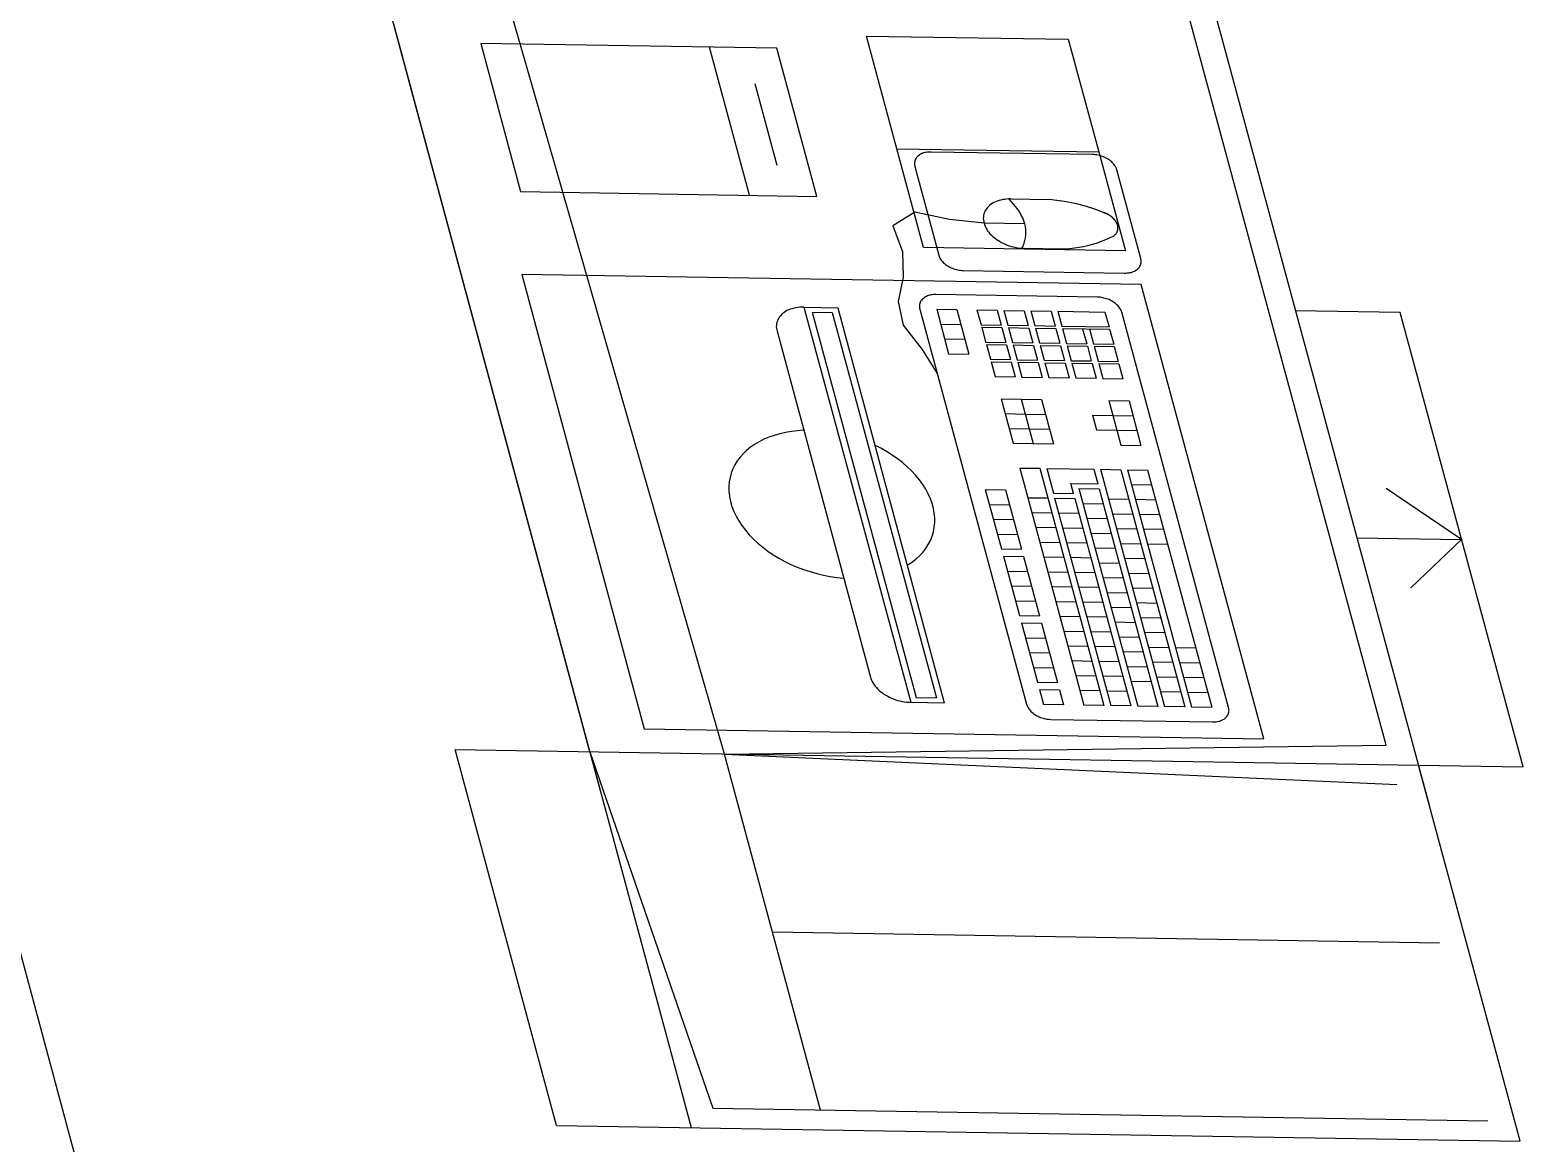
# Model space of a CAD drawing. Extents: x -68 to 264, y 51 to 115.
# Drawn here: x 216.093 to 217.368, y 74.903 to 75.854 of the extents above; entities that cross this region are included whole.
import ezdxf

# ---------------------------------------------------------------- set-up
doc = ezdxf.new("R2010")
doc.units = 0
doc.layers.get('0').update_dxf_attribs({"linetype": 'CONTINUOUS'})

msp = doc.modelspace()

# ---------------------------------------------------------------- linework, layer by layer
for p, q in [((215.414, 77.5614), (216.8732, 72.1357)), ((216.5715, 75.2374), (216.2278, 76.5119)), ((216.6865, 75.2355), (216.3196, 76.5104)), ((216.9339, 76.5005), (217.1106, 75.8473)), ((217.2513, 75.2432), (216.9154, 76.4841)), ((216.4039, 75.8587), (216.5804, 75.2044)), ((216.4783, 75.8419), (216.5124, 75.7155)), ((216.7312, 75.8378), (216.4783, 75.8419)), ((216.7078, 75.7124), (216.6737, 75.8387)), ((216.7653, 75.7114), (216.7312, 75.8378)), ((216.8336, 75.7521), (216.8076, 75.8483)), ((216.8076, 75.8483), (216.9799, 75.8455)), ((216.9799, 75.8455), (217.0059, 75.7494)), ((217.1106, 75.8473), (217.2878, 75.1929)), ((216.7315, 75.7378), (216.7126, 75.8075)), ((216.8563, 75.6679), (216.8336, 75.7521)), ((216.8336, 75.7521), (217.0059, 75.7494)), ((216.8555, 75.7482), (216.8546, 75.7478)), ((216.8564, 75.7485), (216.8555, 75.7482)), ((216.8574, 75.7488), (216.8564, 75.7485)), ((216.8584, 75.749), (216.8574, 75.7488)), ((216.8595, 75.7492), (216.8584, 75.749)), ((216.8605, 75.7493), (216.8595, 75.7492)), ((216.8616, 75.7493), (216.8605, 75.7493)), ((216.8628, 75.7493), (216.8616, 75.7493)), ((217.0007, 75.7471), (216.8628, 75.7493)), ((217.0059, 75.7494), (217.0287, 75.6651)), ((216.8488, 75.741), (216.8486, 75.7403)), ((216.8486, 75.7403), (216.8486, 75.7395)), ((216.8486, 75.7395), (216.8486, 75.7386)), ((216.8486, 75.7386), (216.8488, 75.7378)), ((216.849, 75.7418), (216.8488, 75.741)), ((216.8488, 75.7378), (216.8489, 75.737)), ((216.8489, 75.737), (216.8694, 75.6612)), ((216.8492, 75.7426), (216.849, 75.7418)), ((216.8495, 75.7433), (216.8492, 75.7426)), ((216.85, 75.744), (216.8495, 75.7433)), ((216.8504, 75.7446), (216.85, 75.744)), ((216.851, 75.7453), (216.8504, 75.7446)), ((216.8516, 75.7458), (216.851, 75.7453)), ((216.8523, 75.7464), (216.8516, 75.7458)), ((216.853, 75.7469), (216.8523, 75.7464)), ((216.8538, 75.7474), (216.853, 75.7469)), ((216.8546, 75.7478), (216.8538, 75.7474)), ((217.0019, 75.7471), (217.0007, 75.7471)), ((217.0031, 75.747), (217.0019, 75.7471)), ((217.0043, 75.7468), (217.0031, 75.747)), ((217.0055, 75.7466), (217.0043, 75.7468)), ((217.0067, 75.7463), (217.0055, 75.7466)), ((217.0078, 75.746), (217.0067, 75.7463)), ((217.009, 75.7456), (217.0078, 75.746)), ((217.0101, 75.7451), (217.009, 75.7456)), ((217.0112, 75.7446), (217.0101, 75.7451)), ((217.0123, 75.7441), (217.0112, 75.7446)), ((217.0134, 75.7435), (217.0123, 75.7441)), ((217.0144, 75.7429), (217.0134, 75.7435)), ((217.0153, 75.7422), (217.0144, 75.7429)), ((217.0162, 75.7415), (217.0153, 75.7422)), ((217.0171, 75.7408), (217.0162, 75.7415)), ((217.0178, 75.74), (217.0171, 75.7408)), ((217.0186, 75.7393), (217.0178, 75.74)), ((217.0192, 75.7384), (217.0186, 75.7393)), ((217.0198, 75.7376), (217.0192, 75.7384)), ((217.0203, 75.7368), (217.0198, 75.7376)), ((217.0207, 75.7359), (217.0203, 75.7368)), ((217.0211, 75.7351), (217.0207, 75.7359)), ((217.0213, 75.7342), (217.0211, 75.7351)), ((217.0418, 75.6584), (217.0213, 75.7342)), ((216.5124, 75.7155), (216.7653, 75.7114)), ((216.849, 75.698), (216.8301, 75.6864)), ((216.8785, 75.6917), (216.849, 75.698)), ((216.9083, 75.6976), (216.9079, 75.6964)), ((216.9088, 75.6987), (216.9083, 75.6976)), ((216.9094, 75.6998), (216.9088, 75.6987)), ((216.9101, 75.7009), (216.9094, 75.6998)), ((216.9109, 75.7019), (216.9101, 75.7009)), ((216.9119, 75.7029), (216.9109, 75.7019)), ((216.9129, 75.7038), (216.9119, 75.7029)), ((216.914, 75.7047), (216.9129, 75.7038)), ((216.9152, 75.7055), (216.914, 75.7047)), ((216.9165, 75.7062), (216.9152, 75.7055)), ((216.9179, 75.7068), (216.9165, 75.7062)), ((216.9193, 75.7074), (216.9179, 75.7068)), ((216.9208, 75.7079), (216.9193, 75.7074)), ((216.9224, 75.7083), (216.9208, 75.7079)), ((216.9241, 75.7087), (216.9224, 75.7083)), ((216.9257, 75.7089), (216.9241, 75.7087)), ((216.9275, 75.7091), (216.9257, 75.7089)), ((216.9292, 75.7092), (216.9275, 75.7091)), ((216.9311, 75.7071), (216.9288, 75.7093)), ((216.931, 75.7092), (216.9292, 75.7092)), ((216.931, 75.7092), (216.9637, 75.7087)), ((216.9332, 75.7049), (216.9311, 75.7071)), ((216.9351, 75.7026), (216.9332, 75.7049)), ((216.9369, 75.7002), (216.9351, 75.7026)), ((216.9385, 75.6979), (216.9369, 75.7002)), ((216.9398, 75.6954), (216.9385, 75.6979)), ((216.9701, 75.708), (216.9637, 75.7087)), ((216.9765, 75.7071), (216.9701, 75.708)), ((216.9828, 75.7059), (216.9765, 75.7071)), ((216.9892, 75.7044), (216.9828, 75.7059)), ((216.9955, 75.7027), (216.9892, 75.7044)), ((217.0017, 75.7007), (216.9955, 75.7027)), ((217.0078, 75.6985), (217.0017, 75.7007)), ((217.0138, 75.696), (217.0078, 75.6985)), ((217.0101, 75.6976), (217.0091, 75.698)), ((217.0111, 75.6973), (217.0101, 75.6976)), ((217.0121, 75.6968), (217.0111, 75.6973)), ((216.8301, 75.6864), (216.8385, 75.6644)), ((216.908, 75.6886), (216.8785, 75.6917)), ((216.9075, 75.6939), (216.9074, 75.6926)), ((216.9074, 75.6926), (216.9075, 75.6913)), ((216.9076, 75.6951), (216.9075, 75.6939)), ((216.9075, 75.6913), (216.9077, 75.69)), ((216.9079, 75.6964), (216.9076, 75.6951)), ((216.9077, 75.69), (216.908, 75.6886)), ((216.908, 75.6886), (216.9084, 75.6873)), ((216.9428, 75.6881), (216.908, 75.6886)), ((216.9084, 75.6873), (216.9089, 75.686)), ((216.9089, 75.686), (216.9096, 75.6847)), ((216.9096, 75.6847), (216.9103, 75.6834)), ((216.941, 75.693), (216.9398, 75.6954)), ((216.942, 75.6905), (216.941, 75.693)), ((216.9428, 75.6881), (216.942, 75.6905)), ((216.9433, 75.6856), (216.9428, 75.6881)), ((216.9437, 75.6832), (216.9433, 75.6856)), ((217.0131, 75.6964), (217.0121, 75.6968)), ((217.014, 75.6959), (217.0131, 75.6964)), ((217.0149, 75.6953), (217.014, 75.6959)), ((217.0158, 75.6948), (217.0149, 75.6953)), ((217.0166, 75.6942), (217.0158, 75.6948)), ((217.0174, 75.6936), (217.0166, 75.6942)), ((217.0181, 75.6929), (217.0174, 75.6936)), ((217.0188, 75.6922), (217.0181, 75.6929)), ((217.0194, 75.6915), (217.0188, 75.6922)), ((217.02, 75.6908), (217.0194, 75.6915)), ((217.0205, 75.6901), (217.02, 75.6908)), ((217.0209, 75.6893), (217.0205, 75.6901)), ((217.0213, 75.6886), (217.0209, 75.6893)), ((217.0217, 75.6878), (217.0213, 75.6886)), ((217.0219, 75.6871), (217.0217, 75.6878)), ((217.0221, 75.6863), (217.0219, 75.6871)), ((217.0222, 75.6855), (217.0221, 75.6863)), ((217.0223, 75.6848), (217.0222, 75.6855)), ((217.0223, 75.684), (217.0223, 75.6848)), ((216.9103, 75.6834), (216.9111, 75.6821)), ((216.9111, 75.6821), (216.9121, 75.6808)), ((216.9121, 75.6808), (216.9131, 75.6796)), ((216.9131, 75.6796), (216.9143, 75.6784)), ((216.9143, 75.6784), (216.9155, 75.6773)), ((216.9155, 75.6773), (216.9168, 75.6762)), ((216.9168, 75.6762), (216.9182, 75.6751)), ((216.9182, 75.6751), (216.9197, 75.6741)), ((216.9197, 75.6741), (216.9212, 75.6731)), ((216.9212, 75.6731), (216.9228, 75.6722)), ((216.9228, 75.6722), (216.9244, 75.6714)), ((216.9244, 75.6714), (216.9261, 75.6706)), ((216.9413, 75.6692), (216.9422, 75.6714)), ((216.9422, 75.6714), (216.9429, 75.6737)), ((216.9429, 75.6737), (216.9434, 75.676)), ((216.9434, 75.676), (216.9437, 75.6783)), ((216.9438, 75.6807), (216.9437, 75.6832)), ((216.9437, 75.6783), (216.9438, 75.6807)), ((216.9985, 75.67), (217.0039, 75.6716)), ((217.0039, 75.6716), (217.0091, 75.6734)), ((217.0091, 75.6734), (217.014, 75.6754)), ((217.014, 75.6754), (217.0187, 75.6777)), ((217.0187, 75.6777), (217.0193, 75.6782)), ((217.0193, 75.6782), (217.0199, 75.6788)), ((217.0199, 75.6788), (217.0204, 75.6793)), ((217.0204, 75.6793), (217.0209, 75.6799)), ((217.0209, 75.6799), (217.0213, 75.6806)), ((217.0213, 75.6806), (217.0216, 75.6812)), ((217.0216, 75.6812), (217.0219, 75.6819)), ((217.0219, 75.6819), (217.0221, 75.6826)), ((217.0221, 75.6826), (217.0222, 75.6833)), ((217.0222, 75.6833), (217.0223, 75.684)), ((216.8385, 75.6644), (216.8391, 75.6424)), ((217.0287, 75.6651), (216.8563, 75.6679)), ((216.8694, 75.6612), (216.8697, 75.6603)), ((216.8697, 75.6603), (216.87, 75.6595)), ((216.87, 75.6595), (216.8704, 75.6587)), ((216.8704, 75.6587), (216.8709, 75.6579)), ((216.9261, 75.6706), (216.9279, 75.6699)), ((216.9279, 75.6699), (216.9296, 75.6693)), ((216.9296, 75.6693), (216.9314, 75.6688)), ((216.9314, 75.6688), (216.9332, 75.6683)), ((216.9332, 75.6683), (216.9351, 75.6679)), ((216.9351, 75.6679), (216.9369, 75.6676)), ((216.9369, 75.6676), (216.9388, 75.6673)), ((216.9388, 75.6673), (216.9406, 75.6672)), ((216.9402, 75.6671), (216.9413, 75.6692)), ((216.9406, 75.6672), (216.9424, 75.6671)), ((216.9424, 75.6671), (216.9751, 75.6666)), ((216.9751, 75.6666), (216.9812, 75.667)), ((216.9812, 75.667), (216.9871, 75.6678)), ((216.9871, 75.6678), (216.9929, 75.6688)), ((216.9929, 75.6688), (216.9985, 75.67)), ((216.8709, 75.6579), (216.8714, 75.6571)), ((216.8714, 75.6571), (216.8721, 75.6563)), ((216.8721, 75.6563), (216.8727, 75.6555)), ((216.8727, 75.6555), (216.8735, 75.6548)), ((216.8735, 75.6548), (216.8742, 75.6541)), ((216.8742, 75.6541), (216.8751, 75.6534)), ((216.8751, 75.6534), (216.876, 75.6528)), ((216.876, 75.6528), (216.8769, 75.6521)), ((216.8769, 75.6521), (216.8779, 75.6516)), ((216.8779, 75.6516), (216.8789, 75.651)), ((216.8789, 75.651), (216.8799, 75.6505)), ((216.8799, 75.6505), (216.881, 75.6501)), ((216.881, 75.6501), (216.8821, 75.6497)), ((216.8821, 75.6497), (216.8832, 75.6493)), ((216.8832, 75.6493), (216.8844, 75.649)), ((216.8844, 75.649), (216.8855, 75.6488)), ((216.8855, 75.6488), (216.8867, 75.6485)), ((216.8867, 75.6485), (216.8878, 75.6484)), ((216.8878, 75.6484), (216.889, 75.6483)), ((216.889, 75.6483), (216.8901, 75.6482)), ((216.8901, 75.6482), (217.028, 75.646)), ((217.028, 75.646), (217.0292, 75.646)), ((217.0292, 75.646), (217.0303, 75.6461)), ((217.0303, 75.6461), (217.0315, 75.6462)), ((217.0315, 75.6462), (217.0326, 75.6464)), ((217.0326, 75.6464), (217.0336, 75.6466)), ((217.0336, 75.6466), (217.0346, 75.6469)), ((217.0346, 75.6469), (217.0356, 75.6473)), ((217.0356, 75.6473), (217.0365, 75.6477)), ((217.0365, 75.6477), (217.0373, 75.6482)), ((217.0373, 75.6482), (217.0381, 75.6487)), ((217.0381, 75.6487), (217.0389, 75.6492)), ((217.0389, 75.6492), (217.0395, 75.6498)), ((217.0395, 75.6498), (217.0401, 75.6505)), ((217.0401, 75.6505), (217.0407, 75.6511)), ((217.0407, 75.6511), (217.0411, 75.6518)), ((217.0411, 75.6518), (217.0415, 75.6526)), ((217.0415, 75.6526), (217.0418, 75.6534)), ((217.042, 75.6575), (217.0418, 75.6584)), ((217.0418, 75.6534), (217.042, 75.6542)), ((217.0422, 75.6567), (217.042, 75.6575)), ((217.042, 75.6542), (217.0421, 75.655)), ((217.0421, 75.655), (217.0422, 75.6558)), ((217.0422, 75.6558), (217.0422, 75.6567)), ((217.0421, 75.6362), (216.5133, 75.6448)), ((216.5133, 75.6448), (216.6179, 75.257)), ((216.8391, 75.6424), (216.8348, 75.6217)), ((217.147, 75.2484), (217.0421, 75.6362)), ((216.8348, 75.6217), (216.839, 75.6014)), ((216.8535, 75.6208), (216.8532, 75.6201)), ((216.8538, 75.6216), (216.8535, 75.6208)), ((216.8542, 75.6223), (216.8538, 75.6216)), ((216.8547, 75.6229), (216.8542, 75.6223)), ((216.8552, 75.6236), (216.8547, 75.6229)), ((216.8558, 75.6241), (216.8552, 75.6236)), ((216.8565, 75.6247), (216.8558, 75.6241)), ((216.8572, 75.6252), (216.8565, 75.6247)), ((216.858, 75.6257), (216.8572, 75.6252)), ((216.8589, 75.6261), (216.858, 75.6257)), ((216.8597, 75.6265), (216.8589, 75.6261)), ((216.8607, 75.6268), (216.8597, 75.6265)), ((216.8617, 75.6271), (216.8607, 75.6268)), ((216.8627, 75.6273), (216.8617, 75.6271)), ((216.8637, 75.6275), (216.8627, 75.6273)), ((216.8648, 75.6276), (216.8637, 75.6275)), ((216.8659, 75.6276), (216.8648, 75.6276)), ((216.867, 75.6276), (216.8659, 75.6276)), ((217.005, 75.6254), (216.867, 75.6276)), ((217.006, 75.6254), (217.005, 75.6254)), ((217.0071, 75.6253), (217.006, 75.6254)), ((217.0082, 75.6251), (217.0071, 75.6253)), ((217.0093, 75.6249), (217.0082, 75.6251)), ((217.0104, 75.6247), (217.0093, 75.6249)), ((217.0115, 75.6244), (217.0104, 75.6247)), ((217.0126, 75.6241), (217.0115, 75.6244)), ((217.0137, 75.6237), (217.0126, 75.6241)), ((217.0147, 75.6233), (217.0137, 75.6237)), ((217.0157, 75.6228), (217.0147, 75.6233)), ((217.0167, 75.6223), (217.0157, 75.6228)), ((217.0177, 75.6218), (217.0167, 75.6223)), ((217.0186, 75.6212), (217.0177, 75.6218)), ((217.0195, 75.6206), (217.0186, 75.6212)), ((217.0203, 75.62), (217.0195, 75.6206)), ((216.7334, 75.6086), (216.7327, 75.6075)), ((216.7342, 75.6096), (216.7334, 75.6086)), ((216.7352, 75.6106), (216.7342, 75.6096)), ((216.7362, 75.6115), (216.7352, 75.6106)), ((216.7373, 75.6124), (216.7362, 75.6115)), ((216.7385, 75.6131), (216.7373, 75.6124)), ((216.7398, 75.6139), (216.7385, 75.6131)), ((216.7412, 75.6145), (216.7398, 75.6139)), ((216.7426, 75.6151), (216.7412, 75.6145)), ((216.7441, 75.6156), (216.7426, 75.6151)), ((216.7457, 75.616), (216.7441, 75.6156)), ((216.7474, 75.6163), (216.7457, 75.616)), ((216.749, 75.6166), (216.7474, 75.6163)), ((216.7508, 75.6168), (216.749, 75.6166)), ((216.7525, 75.6169), (216.7508, 75.6168)), ((216.7543, 75.6169), (216.7525, 75.6169)), ((216.7543, 75.6169), (216.7831, 75.6164)), ((216.7543, 75.6169), (216.8454, 75.2797)), ((216.7612, 75.6126), (216.7784, 75.6123)), ((216.7612, 75.6126), (216.85, 75.2838)), ((216.7784, 75.6123), (216.8673, 75.2835)), ((216.7831, 75.6164), (216.8741, 75.2792)), ((216.853, 75.6193), (216.8529, 75.6185)), ((216.8529, 75.6185), (216.8529, 75.6177)), ((216.8529, 75.6177), (216.8529, 75.6169)), ((216.8529, 75.6169), (216.853, 75.6161)), ((216.8532, 75.6201), (216.853, 75.6193)), ((216.853, 75.6161), (216.8532, 75.6153)), ((216.8532, 75.6153), (216.9443, 75.2781)), ((216.8676, 75.6151), (216.8778, 75.5771)), ((216.8676, 75.6151), (216.8848, 75.6148)), ((216.8848, 75.6148), (216.895, 75.5769)), ((216.902, 75.6145), (216.9055, 75.6019)), ((216.902, 75.6145), (216.9193, 75.6142)), ((216.9193, 75.6142), (216.9227, 75.6016)), ((216.925, 75.6141), (216.9284, 75.6015)), ((216.925, 75.6141), (216.9423, 75.6138)), ((216.9423, 75.6138), (216.9457, 75.6012)), ((216.948, 75.6137), (216.9514, 75.6011)), ((216.948, 75.6137), (216.9653, 75.6135)), ((216.9653, 75.6135), (216.9687, 75.6008)), ((216.971, 75.6134), (216.9744, 75.6007)), ((216.971, 75.6134), (217.0112, 75.6127)), ((217.0112, 75.6127), (217.0147, 75.6001)), ((217.0211, 75.6193), (217.0203, 75.62)), ((217.0218, 75.6186), (217.0211, 75.6193)), ((217.0225, 75.6179), (217.0218, 75.6186)), ((217.0231, 75.6172), (217.0225, 75.6179)), ((217.0237, 75.6164), (217.0231, 75.6172)), ((217.0242, 75.6156), (217.0237, 75.6164)), ((217.0247, 75.6149), (217.0242, 75.6156)), ((217.025, 75.6141), (217.0247, 75.6149)), ((217.0254, 75.6133), (217.025, 75.6141)), ((217.0256, 75.6125), (217.0254, 75.6133)), ((217.1168, 75.2753), (217.0256, 75.6125)), ((217.2632, 75.6123), (217.1738, 75.6138)), ((217.3682, 75.2245), (217.2632, 75.6123)), ((216.7308, 75.6015), (216.7307, 75.6002)), ((216.7307, 75.6002), (216.7308, 75.5989)), ((216.7309, 75.6028), (216.7308, 75.6015)), ((216.7308, 75.5989), (216.731, 75.5976)), ((216.7312, 75.604), (216.7309, 75.6028)), ((216.731, 75.5976), (216.7313, 75.5963)), ((216.7316, 75.6052), (216.7312, 75.604)), ((216.7313, 75.5963), (216.811, 75.3012)), ((216.7321, 75.6064), (216.7316, 75.6052)), ((216.7327, 75.6075), (216.7321, 75.6064)), ((216.839, 75.6014), (216.8552, 75.5808)), ((216.871, 75.6024), (216.8882, 75.6021)), ((216.9055, 75.6019), (216.9227, 75.6016)), ((216.906, 75.5997), (216.9233, 75.5995)), ((216.906, 75.5997), (216.9094, 75.5871)), ((216.9233, 75.5995), (216.9267, 75.5868)), ((216.9284, 75.6015), (216.9457, 75.6012)), ((216.929, 75.5994), (216.9324, 75.5867)), ((216.929, 75.5994), (216.9463, 75.5991)), ((216.9463, 75.5991), (216.9497, 75.5865)), ((216.9514, 75.6011), (216.9687, 75.6008)), ((216.952, 75.599), (216.9554, 75.5864)), ((216.952, 75.599), (216.9693, 75.5987)), ((216.9693, 75.5987), (216.9727, 75.5861)), ((216.9744, 75.6007), (217.0147, 75.6001)), ((216.975, 75.5986), (216.9784, 75.586)), ((216.975, 75.5986), (217.0152, 75.598)), ((216.9922, 75.5983), (216.9957, 75.5857)), ((216.998, 75.5983), (217.0014, 75.5856)), ((217.0152, 75.598), (217.0187, 75.5853)), ((216.8744, 75.5898), (216.8916, 75.5895)), ((216.9094, 75.5871), (216.9267, 75.5868)), ((216.91, 75.585), (216.9134, 75.5724)), ((216.91, 75.585), (216.9273, 75.5847)), ((216.9273, 75.5847), (216.9307, 75.5721)), ((216.9324, 75.5867), (216.9497, 75.5865)), ((216.933, 75.5846), (216.9364, 75.572)), ((216.933, 75.5846), (216.9502, 75.5843)), ((216.9502, 75.5843), (216.9537, 75.5717)), ((216.9554, 75.5864), (216.9727, 75.5861)), ((216.956, 75.5843), (216.9594, 75.5716)), ((216.956, 75.5843), (216.9732, 75.584)), ((216.9732, 75.584), (216.9767, 75.5713)), ((216.9784, 75.586), (216.9957, 75.5857)), ((216.979, 75.5839), (216.9824, 75.5712)), ((216.979, 75.5839), (216.9962, 75.5836)), ((216.9962, 75.5836), (216.9996, 75.571)), ((217.0014, 75.5856), (217.0187, 75.5853)), ((217.002, 75.5835), (217.0054, 75.5709)), ((217.002, 75.5835), (217.0192, 75.5832)), ((217.0192, 75.5832), (217.0226, 75.5706)), ((216.8552, 75.5808), (216.868, 75.5604)), ((216.8778, 75.5771), (216.895, 75.5769)), ((216.9134, 75.5724), (216.9307, 75.5721)), ((216.914, 75.5703), (216.9174, 75.5576)), ((216.914, 75.5703), (216.9312, 75.57)), ((216.9312, 75.57), (216.9347, 75.5573)), ((216.9364, 75.572), (216.9537, 75.5717)), ((216.937, 75.5699), (216.9404, 75.5572)), ((216.937, 75.5699), (216.9542, 75.5696)), ((216.9542, 75.5696), (216.9577, 75.557)), ((216.9594, 75.5716), (216.9767, 75.5713)), ((216.96, 75.5695), (216.9634, 75.5569)), ((216.96, 75.5695), (216.9772, 75.5692)), ((216.9824, 75.5712), (216.9996, 75.571)), ((217.0054, 75.5709), (217.0226, 75.5706)), ((216.9174, 75.5576), (216.9347, 75.5573)), ((216.9404, 75.5572), (216.9577, 75.557)), ((216.9634, 75.5569), (216.9806, 75.5566)), ((216.9772, 75.5692), (216.9806, 75.5566)), ((216.983, 75.5691), (216.9864, 75.5565)), ((216.983, 75.5691), (217.0002, 75.5689)), ((217.0002, 75.5689), (217.0036, 75.5562)), ((217.006, 75.5688), (217.0094, 75.5561)), ((217.006, 75.5688), (217.0232, 75.5685)), ((217.0232, 75.5685), (217.0266, 75.5558)), ((216.9864, 75.5565), (217.0036, 75.5562)), ((217.0094, 75.5561), (217.0266, 75.5558)), ((216.9225, 75.5386), (216.9328, 75.5007)), ((216.9225, 75.5386), (216.9398, 75.5384)), ((216.9398, 75.5384), (216.95, 75.5004)), ((216.9398, 75.5384), (216.957, 75.5381)), ((216.957, 75.5381), (216.9673, 75.5002)), ((217.0145, 75.5372), (217.0248, 75.4992)), ((217.0145, 75.5372), (217.0318, 75.5369)), ((217.0318, 75.5369), (217.042, 75.4989)), ((216.926, 75.526), (216.9432, 75.5257)), ((216.9432, 75.5257), (216.9604, 75.5254)), ((217.0007, 75.5248), (217.0179, 75.5245)), ((217.0007, 75.5248), (217.0041, 75.5121)), ((217.0179, 75.5245), (217.0352, 75.5242)), ((216.7244, 75.5059), (216.7201, 75.5041)), ((216.7289, 75.5075), (216.7244, 75.5059)), ((216.7336, 75.5088), (216.7289, 75.5075)), ((216.7385, 75.51), (216.7336, 75.5088)), ((216.7436, 75.5108), (216.7385, 75.51)), ((216.7488, 75.5114), (216.7436, 75.5108)), ((216.7541, 75.5118), (216.7488, 75.5114)), ((216.9294, 75.5134), (216.9466, 75.5131)), ((216.9466, 75.5131), (216.9639, 75.5128)), ((217.0041, 75.5121), (217.0213, 75.5119)), ((217.0213, 75.5119), (217.0386, 75.5116)), ((217.0213, 75.5119), (217.0248, 75.4992)), ((216.7053, 75.4946), (216.7023, 75.4918)), ((216.7086, 75.4973), (216.7053, 75.4946)), ((216.7122, 75.4998), (216.7086, 75.4973)), ((216.716, 75.502), (216.7122, 75.4998)), ((216.7201, 75.5041), (216.716, 75.502)), ((216.8199, 75.4965), (216.8148, 75.4991)), ((216.8248, 75.4937), (216.8199, 75.4965)), ((216.8296, 75.4907), (216.8248, 75.4937)), ((216.9328, 75.5007), (216.95, 75.5004)), ((216.95, 75.5004), (216.9673, 75.5002)), ((217.0248, 75.4992), (217.042, 75.4989)), ((216.6953, 75.4823), (216.6935, 75.4788)), ((216.6973, 75.4856), (216.6953, 75.4823)), ((216.6997, 75.4888), (216.6973, 75.4856)), ((216.7023, 75.4918), (216.6997, 75.4888)), ((216.8341, 75.4875), (216.8296, 75.4907)), ((216.8384, 75.4842), (216.8341, 75.4875)), ((216.8424, 75.4807), (216.8384, 75.4842)), ((216.8462, 75.4771), (216.8424, 75.4807)), ((216.6905, 75.4677), (216.6902, 75.4639)), ((216.6912, 75.4715), (216.6905, 75.4677)), ((216.6922, 75.4752), (216.6912, 75.4715)), ((216.6935, 75.4788), (216.6922, 75.4752)), ((216.8496, 75.4734), (216.8462, 75.4771)), ((216.8528, 75.4695), (216.8496, 75.4734)), ((216.8557, 75.4656), (216.8528, 75.4695)), ((216.9385, 75.4796), (216.9932, 75.2773)), ((216.9385, 75.4796), (216.9557, 75.4794)), ((216.9557, 75.4794), (217.0104, 75.277)), ((216.9615, 75.4793), (216.9672, 75.4582)), ((216.9615, 75.4793), (217.0017, 75.4786)), ((217.0017, 75.4786), (217.0051, 75.466)), ((217.0075, 75.4785), (217.0622, 75.2761)), ((217.0075, 75.4785), (217.0247, 75.4782)), ((217.0247, 75.4782), (217.0794, 75.2759)), ((217.0305, 75.4781), (217.0852, 75.2758)), ((217.0305, 75.4781), (217.0477, 75.4779)), ((217.0477, 75.4779), (217.1024, 75.2755)), ((216.6902, 75.4639), (216.6902, 75.4599)), ((216.6902, 75.4599), (216.6906, 75.456)), ((216.6903, 75.4591), (216.6907, 75.455)), ((216.6907, 75.455), (216.6916, 75.4509)), ((216.8582, 75.4616), (216.8557, 75.4656)), ((216.8604, 75.4575), (216.8582, 75.4616)), ((216.8622, 75.4534), (216.8604, 75.4575)), ((216.9091, 75.4612), (216.9228, 75.4106)), ((216.9091, 75.4612), (216.9264, 75.461)), ((216.9264, 75.461), (216.94, 75.4104)), ((216.9672, 75.4582), (216.9844, 75.4579)), ((216.9821, 75.4663), (217.0051, 75.466)), ((216.9844, 75.4579), (216.9821, 75.4663)), ((216.989, 75.462), (217.0392, 75.2765)), ((216.989, 75.462), (217.0063, 75.4618)), ((217.0063, 75.4618), (217.0564, 75.2762)), ((217.0339, 75.4655), (217.0511, 75.4652)), ((217.3157, 75.4185), (217.2512, 75.4622)), ((216.6916, 75.4509), (216.6928, 75.4468)), ((216.6928, 75.4468), (216.6944, 75.4426)), ((216.6944, 75.4426), (216.6964, 75.4385)), ((216.8637, 75.4493), (216.8622, 75.4534)), ((216.8648, 75.4452), (216.8637, 75.4493)), ((216.8655, 75.4411), (216.8648, 75.4452)), ((216.9125, 75.4486), (216.9298, 75.4483)), ((216.9453, 75.4543), (216.9626, 75.4541)), ((216.9683, 75.454), (217.0162, 75.2769)), ((216.9683, 75.454), (216.9856, 75.4537)), ((216.9856, 75.4537), (217.0334, 75.2766)), ((216.9925, 75.4494), (217.0097, 75.4491)), ((217.0143, 75.4532), (217.0316, 75.4529)), ((217.0373, 75.4529), (217.0546, 75.4526)), ((216.6964, 75.4385), (216.6987, 75.4345)), ((216.6987, 75.4345), (216.7013, 75.4305)), ((216.7013, 75.4305), (216.7043, 75.4266)), ((216.8659, 75.437), (216.8655, 75.4411)), ((216.8655, 75.4291), (216.8659, 75.433)), ((216.8659, 75.433), (216.8659, 75.437)), ((216.916, 75.4359), (216.9332, 75.4357)), ((216.9487, 75.4417), (216.966, 75.4414)), ((216.9717, 75.4413), (216.989, 75.441)), ((216.9959, 75.4367), (217.0131, 75.4365)), ((217.0177, 75.4406), (217.035, 75.4403)), ((217.0407, 75.4402), (217.058, 75.4399)), ((216.7043, 75.4266), (216.7075, 75.4227)), ((216.7075, 75.4227), (216.7111, 75.419)), ((216.7111, 75.419), (216.715, 75.4154)), ((216.8604, 75.4142), (216.8622, 75.4178)), ((216.8622, 75.4178), (216.8637, 75.4214)), ((216.8637, 75.4214), (216.8648, 75.4252)), ((216.8648, 75.4252), (216.8655, 75.4291)), ((216.9194, 75.4233), (216.9366, 75.423)), ((216.9522, 75.4291), (216.9694, 75.4288)), ((216.9556, 75.4164), (216.9728, 75.4161)), ((216.9752, 75.4287), (216.9924, 75.4284)), ((216.9993, 75.4241), (217.0165, 75.4238)), ((217.0211, 75.4279), (217.0384, 75.4277)), ((217.0441, 75.4276), (217.0614, 75.4273)), ((217.2263, 75.4199), (217.3157, 75.4185)), ((217.3157, 75.4185), (217.2723, 75.3773)), ((216.715, 75.4154), (216.7191, 75.412)), ((216.7191, 75.412), (216.7235, 75.4087)), ((216.7235, 75.4087), (216.7281, 75.4056)), ((216.7281, 75.4056), (216.7329, 75.4027)), ((216.8497, 75.4017), (216.8528, 75.4046)), ((216.8528, 75.4046), (216.8557, 75.4076)), ((216.8557, 75.4076), (216.8582, 75.4108)), ((216.8582, 75.4108), (216.8604, 75.4142)), ((216.9228, 75.4106), (216.94, 75.4104)), ((216.9245, 75.4043), (216.9418, 75.404)), ((216.9245, 75.4043), (216.9382, 75.3537)), ((216.9418, 75.404), (216.9554, 75.3534)), ((216.959, 75.4038), (216.9762, 75.4035)), ((216.9786, 75.416), (216.9958, 75.4158)), ((217.0027, 75.4114), (217.02, 75.4112)), ((217.0246, 75.4153), (217.0418, 75.415)), ((217.0476, 75.4149), (217.0648, 75.4146)), ((216.7329, 75.4027), (216.738, 75.3999)), ((216.738, 75.3999), (216.7432, 75.3974)), ((216.7432, 75.3974), (216.7485, 75.3951)), ((216.7485, 75.3951), (216.754, 75.393)), ((216.754, 75.393), (216.7596, 75.3912)), ((216.7596, 75.3912), (216.7652, 75.3896)), ((216.8424, 75.3966), (216.8462, 75.3991)), ((216.8462, 75.3991), (216.8497, 75.4017)), ((216.9279, 75.3917), (216.9452, 75.3914)), ((216.9624, 75.3911), (216.9797, 75.3908)), ((216.982, 75.4034), (216.9992, 75.4031)), ((217.0061, 75.3988), (217.0234, 75.3985)), ((217.028, 75.4026), (217.0452, 75.4024)), ((216.7652, 75.3896), (216.7709, 75.3882)), ((216.7709, 75.3882), (216.7767, 75.3871)), ((216.7767, 75.3871), (216.7824, 75.3863)), ((216.7824, 75.3863), (216.7881, 75.3857)), ((216.9313, 75.379), (216.9486, 75.3787)), ((216.9658, 75.3785), (216.9831, 75.3782)), ((216.9854, 75.3907), (217.0027, 75.3905)), ((217.0096, 75.3861), (217.0268, 75.3859)), ((217.0314, 75.39), (217.0487, 75.3897)), ((216.9348, 75.3664), (216.952, 75.3661)), ((216.9693, 75.3658), (216.9865, 75.3655)), ((216.9888, 75.3781), (217.0061, 75.3778)), ((216.9923, 75.3654), (217.0095, 75.3652)), ((217.013, 75.3735), (217.0302, 75.3732)), ((217.0348, 75.3773), (217.0521, 75.3771)), ((216.9382, 75.3537), (216.9554, 75.3534)), ((216.9727, 75.3532), (216.9899, 75.3529)), ((216.9957, 75.3528), (217.0129, 75.3525)), ((217.0164, 75.3609), (217.0336, 75.3606)), ((217.0382, 75.3647), (217.0555, 75.3644)), ((216.9399, 75.3474), (216.9571, 75.3471)), ((216.9399, 75.3474), (216.9536, 75.2968)), ((216.9571, 75.3471), (216.9708, 75.2965)), ((216.9761, 75.3405), (216.9933, 75.3402)), ((216.9991, 75.3401), (217.0163, 75.3399)), ((217.0198, 75.3482), (217.0371, 75.3479)), ((217.0417, 75.352), (217.0589, 75.3518)), ((216.9433, 75.3347), (216.9606, 75.3345)), ((216.9795, 75.3279), (216.9968, 75.3276)), ((217.0025, 75.3275), (217.0198, 75.3272)), ((217.0232, 75.3356), (217.0405, 75.3353)), ((217.0451, 75.3394), (217.0623, 75.3391)), ((216.9467, 75.3221), (216.964, 75.3218)), ((216.9829, 75.3152), (217.0002, 75.3149)), ((217.0059, 75.3148), (217.0232, 75.3146)), ((217.0266, 75.3229), (217.0439, 75.3226)), ((217.0485, 75.3267), (217.0658, 75.3265)), ((217.0715, 75.3264), (217.0888, 75.3261)), ((216.9501, 75.3094), (216.9674, 75.3092)), ((216.9863, 75.3026), (217.0036, 75.3023)), ((217.0093, 75.3022), (217.0266, 75.3019)), ((217.0301, 75.3103), (217.0473, 75.31)), ((217.0519, 75.3141), (217.0692, 75.3138)), ((217.0749, 75.3137), (217.0922, 75.3134)), ((216.811, 75.3012), (216.8114, 75.2999)), ((216.8114, 75.2999), (216.8119, 75.2986)), ((216.8119, 75.2986), (216.8125, 75.2973)), ((216.8125, 75.2973), (216.8133, 75.296)), ((216.8133, 75.296), (216.8141, 75.2947)), ((216.8141, 75.2947), (216.8151, 75.2934)), ((216.8151, 75.2934), (216.8161, 75.2922)), ((216.8161, 75.2922), (216.8173, 75.291)), ((216.8173, 75.291), (216.8185, 75.2898)), ((216.8185, 75.2898), (216.8198, 75.2887)), ((216.9536, 75.2968), (216.9708, 75.2965)), ((216.9553, 75.2905), (216.9725, 75.2902)), ((216.9553, 75.2905), (216.9587, 75.2778)), ((216.9725, 75.2902), (216.9759, 75.2775)), ((216.9898, 75.2899), (217.007, 75.2896)), ((217.0128, 75.2895), (217.03, 75.2893)), ((217.0335, 75.2976), (217.0507, 75.2973)), ((217.0553, 75.3014), (217.0726, 75.3012)), ((217.0783, 75.3011), (217.0956, 75.3008)), ((216.8198, 75.2887), (216.8212, 75.2877)), ((216.8212, 75.2877), (216.8226, 75.2866)), ((216.8226, 75.2866), (216.8242, 75.2857)), ((216.8242, 75.2857), (216.8258, 75.2848)), ((216.8258, 75.2848), (216.8274, 75.284)), ((216.8274, 75.284), (216.8291, 75.2832)), ((216.8291, 75.2832), (216.8308, 75.2825)), ((216.8308, 75.2825), (216.8326, 75.2819)), ((216.8326, 75.2819), (216.8344, 75.2813)), ((216.8344, 75.2813), (216.8362, 75.2808)), ((216.8362, 75.2808), (216.8381, 75.2804)), ((216.8381, 75.2804), (216.8399, 75.2801)), ((216.8399, 75.2801), (216.8418, 75.2799)), ((216.8418, 75.2799), (216.8436, 75.2797)), ((216.8436, 75.2797), (216.8454, 75.2797)), ((216.8454, 75.2797), (216.8741, 75.2792)), ((216.85, 75.2838), (216.8673, 75.2835)), ((216.9443, 75.2781), (216.9446, 75.2773)), ((216.9446, 75.2773), (216.9449, 75.2765)), ((216.9449, 75.2765), (216.9453, 75.2757)), ((216.9759, 75.2775), (216.9587, 75.2778)), ((217.0104, 75.277), (216.9932, 75.2773)), ((217.0334, 75.2766), (217.0162, 75.2769)), ((217.0564, 75.2762), (217.0392, 75.2765)), ((217.0588, 75.2888), (217.076, 75.2885)), ((217.0818, 75.2884), (217.099, 75.2881)), ((216.9453, 75.2757), (216.9457, 75.2749)), ((216.9457, 75.2749), (216.9462, 75.2741)), ((216.9462, 75.2741), (216.9468, 75.2734)), ((216.9468, 75.2734), (216.9474, 75.2726)), ((216.9474, 75.2726), (216.9481, 75.2719)), ((216.9481, 75.2719), (216.9488, 75.2712)), ((216.9488, 75.2712), (216.9496, 75.2706)), ((216.9496, 75.2706), (216.9505, 75.2699)), ((216.9505, 75.2699), (216.9513, 75.2693)), ((216.9513, 75.2693), (216.9522, 75.2687)), ((216.9522, 75.2687), (216.9532, 75.2682)), ((216.9532, 75.2682), (216.9542, 75.2677)), ((216.9542, 75.2677), (216.9552, 75.2672)), ((216.9552, 75.2672), (216.9562, 75.2668)), ((216.9562, 75.2668), (216.9573, 75.2664)), ((216.9573, 75.2664), (216.9584, 75.2661)), ((216.9584, 75.2661), (216.9595, 75.2658)), ((216.9595, 75.2658), (216.9606, 75.2656)), ((216.9606, 75.2656), (216.9617, 75.2654)), ((216.9617, 75.2654), (216.9628, 75.2653)), ((216.9628, 75.2653), (216.9639, 75.2652)), ((216.9639, 75.2652), (216.965, 75.2651)), ((216.965, 75.2651), (217.103, 75.2629)), ((217.0794, 75.2759), (217.0622, 75.2761)), ((217.0852, 75.2758), (217.1024, 75.2755)), ((217.1073, 75.2632), (217.1084, 75.2635)), ((217.1084, 75.2635), (217.1093, 75.2637)), ((217.1093, 75.2637), (217.1103, 75.2641)), ((217.1103, 75.2641), (217.1112, 75.2644)), ((217.1112, 75.2644), (217.112, 75.2649)), ((217.112, 75.2649), (217.1128, 75.2653)), ((217.1128, 75.2653), (217.1135, 75.2658)), ((217.1135, 75.2658), (217.1142, 75.2664)), ((217.1142, 75.2664), (217.1148, 75.267)), ((217.1148, 75.267), (217.1153, 75.2676)), ((217.1153, 75.2676), (217.1158, 75.2683)), ((217.1158, 75.2683), (217.1162, 75.269)), ((217.1162, 75.269), (217.1166, 75.2697)), ((217.1166, 75.2697), (217.1168, 75.2704)), ((217.117, 75.2744), (217.1168, 75.2753)), ((217.1168, 75.2704), (217.117, 75.2712)), ((217.1171, 75.2736), (217.117, 75.2744)), ((217.117, 75.2712), (217.1171, 75.272)), ((217.1172, 75.2728), (217.1171, 75.2736)), ((217.1171, 75.272), (217.1172, 75.2728)), ((216.6179, 75.257), (217.147, 75.2484)), ((217.103, 75.2629), (217.1041, 75.2629)), ((217.1041, 75.2629), (217.1052, 75.263)), ((217.1052, 75.263), (217.1063, 75.2631)), ((217.1063, 75.2631), (217.1073, 75.2632)), ((216.4565, 75.2393), (217.2788, 75.2259)), ((216.5429, 74.9186), (216.4565, 75.2393)), ((216.6865, 75.2355), (217.2513, 75.2432)), ((216.5715, 75.2374), (216.658, 74.9167)), ((216.5715, 75.2374), (216.6764, 74.9332)), ((216.7685, 74.9317), (216.6865, 75.2355)), ((216.6865, 75.2355), (217.2604, 75.2094)), ((217.2788, 75.2259), (217.3682, 75.2245)), ((217.3656, 74.9052), (217.2788, 75.2259)), ((216.7275, 75.0837), (217.2969, 75.0744)), ((216.6764, 74.9332), (217.338, 74.9225)), ((216.5429, 74.9186), (217.3656, 74.9052))]:
    msp.add_line(p, q)

doc.saveas('drawing.dxf')
